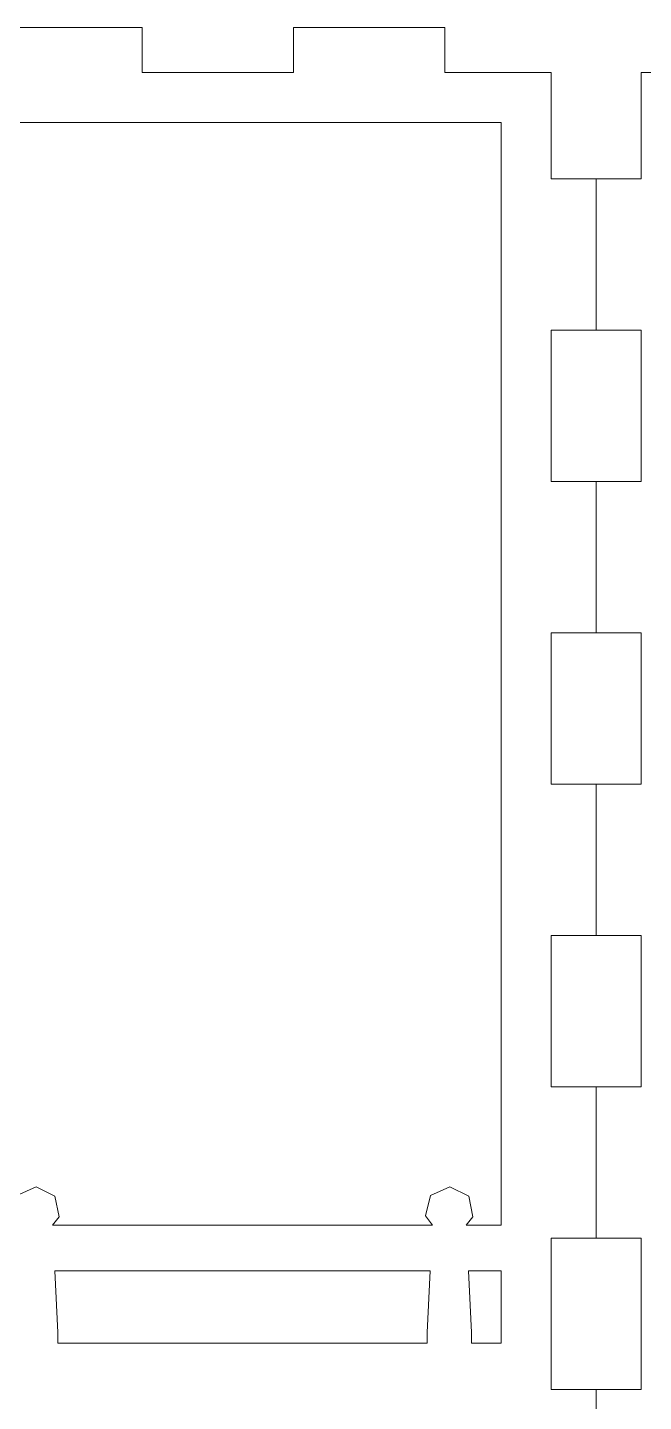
# Model space of a CAD drawing. Header units: centimetres. Extents: x -20.3 to 20.1, y -6 to 14.
# Drawn here: x 6.73 to 10.43, y 5.76 to 14.01 of the extents above; entities that cross this region are included whole.
import ezdxf

# ---------------------------------------------------------------- set-up
doc = ezdxf.new("R2010")
doc.units = ezdxf.units.CM
doc.header["$MEASUREMENT"] = 0
doc.layers.add('layer 1', color=7, linetype='Continuous')

msp = doc.modelspace()

# ---------------------------------------------------------------- linework, layer by layer
at = {"layer": 'layer 1', "color": 5, "lineweight": 9}
for points in [[(7.41985, 14.01391), (7.41985, 14.01391), (6.51076, 14.01391), (6.51076, 14.01391)], [(7.41985, 13.74391), (7.41985, 13.74391), (7.41985, 14.01391), (7.41985, 14.01391)], [(9.23803, 14.01391), (9.23803, 14.01391), (8.32894, 14.01391), (8.32894, 14.01391)], [(8.32894, 14.01391), (8.32894, 14.01391), (8.32894, 13.74391), (8.32894, 13.74391)], [(9.23803, 13.74391), (9.23803, 13.74391), (9.23803, 14.01391), (9.23803, 14.01391)], [(8.32894, 13.74391), (8.32894, 13.74391), (7.41985, 13.74391), (7.41985, 13.74391)], [(9.87712, 13.74391), (9.87712, 13.74391), (9.23803, 13.74391), (9.23803, 13.74391)], [(9.87712, 13.10482), (9.87712, 13.10482), (9.87712, 13.74391), (9.87712, 13.74391)], [(11.05621, 13.74391), (11.05621, 13.74391), (10.41712, 13.74391), (10.41712, 13.74391)], [(10.41712, 13.74391), (10.41712, 13.74391), (10.41712, 13.10482), (10.41712, 13.10482)], [(0.71713, 13.44391), (0.71713, 13.44391), (9.57711, 13.44391), (9.57711, 13.44391)], [(9.57711, 6.8205), (9.57711, 6.8205), (9.57711, 13.44391), (9.57711, 13.44391)], [(10.14712, 13.10482), (10.14712, 13.10482), (9.87712, 13.10482), (9.87712, 13.10482)], [(10.14712, 12.19573), (10.14712, 12.19573), (10.14712, 13.10482), (10.14712, 13.10482)], [(10.41712, 13.10482), (10.41712, 13.10482), (10.14712, 13.10482), (10.14712, 13.10482)], [(9.87712, 11.28664), (9.87712, 11.28664), (9.87712, 12.19573), (9.87712, 12.19573)], [(9.87712, 12.19573), (9.87712, 12.19573), (10.14712, 12.19573), (10.14712, 12.19573)], [(10.14712, 12.19573), (10.14712, 12.19573), (10.41712, 12.19573), (10.41712, 12.19573)], [(10.41712, 12.19573), (10.41712, 12.19573), (10.41712, 11.28664), (10.41712, 11.28664)], [(10.14712, 11.28664), (10.14712, 11.28664), (9.87712, 11.28664), (9.87712, 11.28664)], [(10.14712, 10.37755), (10.14712, 10.37755), (10.14712, 11.28664), (10.14712, 11.28664)], [(10.41712, 11.28664), (10.41712, 11.28664), (10.14712, 11.28664), (10.14712, 11.28664)], [(9.87712, 9.46846), (9.87712, 9.46846), (9.87712, 10.37755), (9.87712, 10.37755)], [(9.87712, 10.37755), (9.87712, 10.37755), (10.14712, 10.37755), (10.14712, 10.37755)], [(10.14712, 10.37755), (10.14712, 10.37755), (10.41712, 10.37755), (10.41712, 10.37755)], [(10.41712, 10.37755), (10.41712, 10.37755), (10.41712, 9.46846), (10.41712, 9.46846)], [(10.14712, 9.46846), (10.14712, 9.46846), (9.87712, 9.46846), (9.87712, 9.46846)], [(10.41712, 9.46846), (10.41712, 9.46846), (10.14712, 9.46846), (10.14712, 9.46846)], [(10.14712, 8.55936), (10.14712, 8.55936), (10.14712, 9.46846), (10.14712, 9.46846)], [(9.87712, 7.65027), (9.87712, 7.65027), (9.87712, 8.55936), (9.87712, 8.55936)], [(9.87712, 8.55936), (9.87712, 8.55936), (10.14712, 8.55936), (10.14712, 8.55936)], [(10.14712, 8.55936), (10.14712, 8.55936), (10.41712, 8.55936), (10.41712, 8.55936)], [(10.41712, 8.55936), (10.41712, 8.55936), (10.41712, 7.65027), (10.41712, 7.65027)], [(10.14712, 7.65027), (10.14712, 7.65027), (9.87712, 7.65027), (9.87712, 7.65027)], [(10.14712, 6.74118), (10.14712, 6.74118), (10.14712, 7.65027), (10.14712, 7.65027)], [(10.41712, 7.65027), (10.41712, 7.65027), (10.14712, 7.65027), (10.14712, 7.65027)], [(6.66676, 6.9984), (6.66676, 6.9984), (6.78224, 7.05102), (6.78224, 7.05102)], [(6.78224, 7.05102), (6.78224, 7.05102), (6.89537, 6.99355), (6.89537, 6.99355)], [(9.15289, 6.9984), (9.15289, 6.9984), (9.26836, 7.05102), (9.26836, 7.05102)], [(9.26836, 7.05102), (9.26836, 7.05102), (9.3815, 6.99355), (9.3815, 6.99355)], [(6.89537, 6.99355), (6.89537, 6.99355), (6.92097, 6.86926), (6.92097, 6.86926)], [(9.12203, 6.87532), (9.12203, 6.87532), (9.15289, 6.9984), (9.15289, 6.9984)], [(9.3815, 6.99355), (9.3815, 6.99355), (9.4071, 6.86926), (9.4071, 6.86926)], [(6.92097, 6.86926), (6.92097, 6.86926), (6.88037, 6.8205), (6.88037, 6.8205)], [(9.16402, 6.8205), (9.16402, 6.8205), (9.12203, 6.87532), (9.12203, 6.87532)], [(9.4071, 6.86926), (9.4071, 6.86926), (9.36649, 6.8205), (9.36649, 6.8205)], [(9.16402, 6.8205), (9.16402, 6.8205), (6.88037, 6.8205), (6.88037, 6.8205)], [(9.36649, 6.8205), (9.36649, 6.8205), (9.57711, 6.8205), (9.57711, 6.8205)], [(9.87712, 5.83209), (9.87712, 5.83209), (9.87712, 6.74118), (9.87712, 6.74118)], [(9.87712, 6.74118), (9.87712, 6.74118), (10.14712, 6.74118), (10.14712, 6.74118)], [(10.14712, 6.74118), (10.14712, 6.74118), (10.41712, 6.74118), (10.41712, 6.74118)], [(10.41712, 6.74118), (10.41712, 6.74118), (10.41712, 5.83209), (10.41712, 5.83209)], [(6.89414, 6.54543), (6.89414, 6.54543), (6.9127, 6.17479), (6.9127, 6.17479)], [(6.89414, 6.54543), (6.89414, 6.54543), (9.15024, 6.54543), (9.15024, 6.54543)], [(9.15024, 6.54543), (9.15024, 6.54543), (9.13169, 6.17479), (9.13169, 6.17479)], [(9.38027, 6.54543), (9.38027, 6.54543), (9.39882, 6.17479), (9.39882, 6.17479)], [(9.38027, 6.54543), (9.38027, 6.54543), (9.57711, 6.54543), (9.57711, 6.54543)], [(9.57711, 6.54543), (9.57711, 6.54543), (9.57711, 6.11112), (9.57711, 6.11112)], [(6.9127, 6.17479), (6.9127, 6.17479), (6.9127, 6.11112), (6.9127, 6.11112)], [(6.9127, 6.11112), (6.9127, 6.11112), (9.13169, 6.11112), (9.13169, 6.11112)], [(9.13169, 6.17479), (9.13169, 6.17479), (9.13169, 6.11112), (9.13169, 6.11112)], [(9.39882, 6.17479), (9.39882, 6.17479), (9.39882, 6.11112), (9.39882, 6.11112)], [(9.39882, 6.11112), (9.39882, 6.11112), (9.57711, 6.11112), (9.57711, 6.11112)], [(10.14712, 5.83209), (10.14712, 5.83209), (9.87712, 5.83209), (9.87712, 5.83209)], [(10.14712, 4.923), (10.14712, 4.923), (10.14712, 5.83209), (10.14712, 5.83209)], [(10.41712, 5.83209), (10.41712, 5.83209), (10.14712, 5.83209), (10.14712, 5.83209)]]:
    msp.add_open_spline(points, degree=3, dxfattribs=at)

doc.saveas('drawing.dxf')
